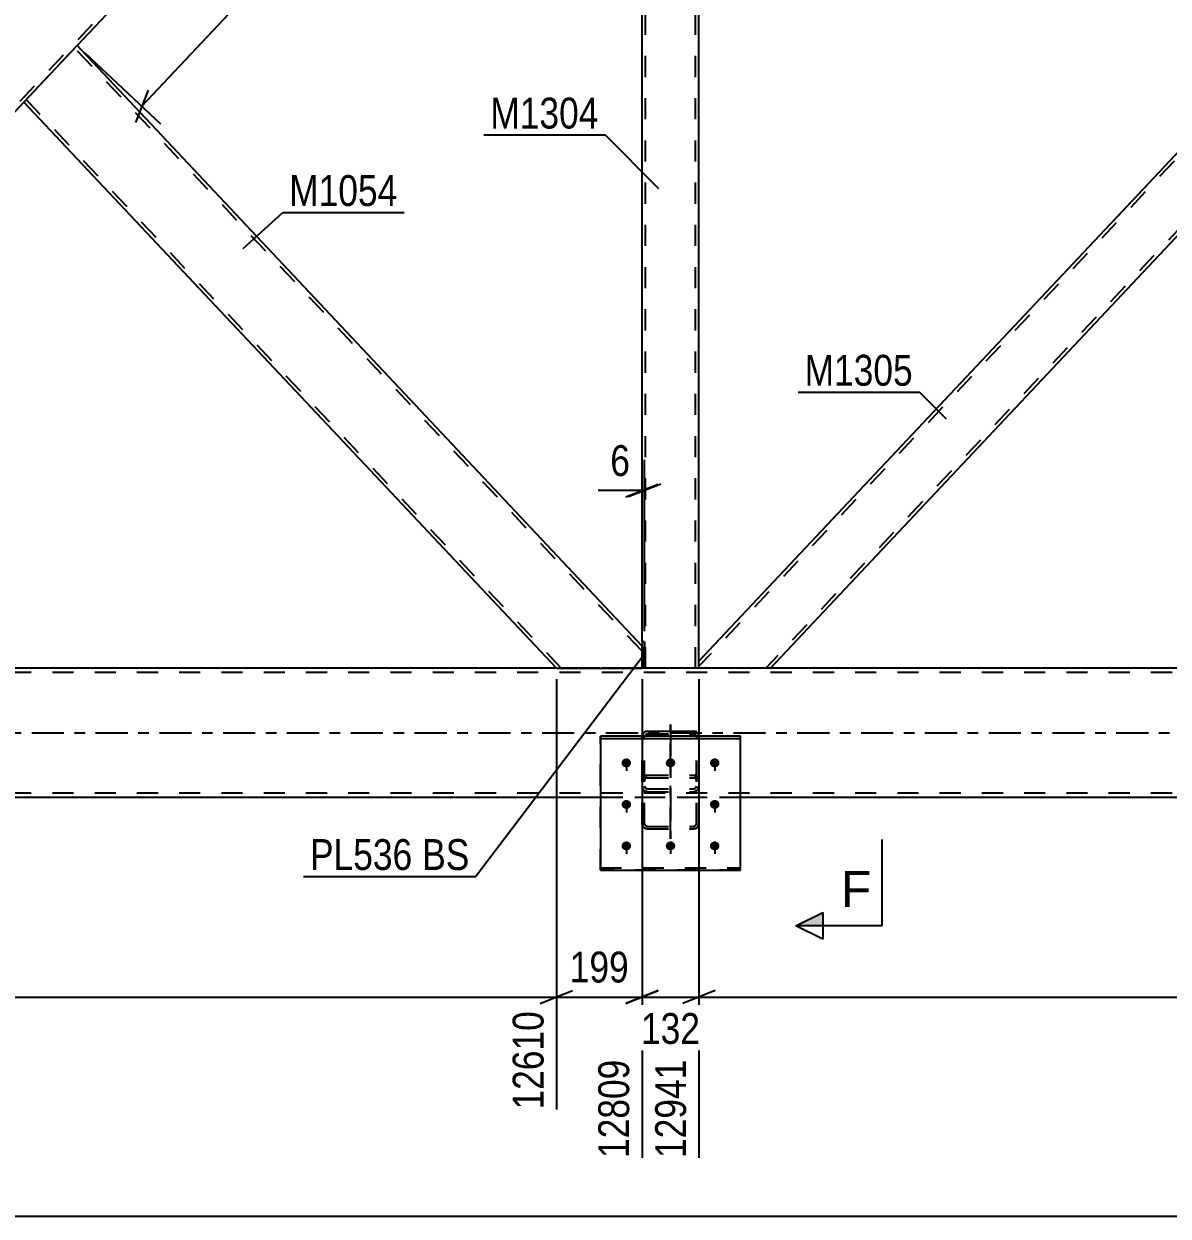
# Model space of a CAD drawing. Header units: millimetres. Extents: x -93 to 748, y -457 to 137.
# Drawn here: x 399 to 505.2, y -172.4 to -61.8 of the extents above; entities that cross this region are included whole.
import ezdxf

# ---------------------------------------------------------------- set-up
doc = ezdxf.new("R2010")
doc.units = ezdxf.units.MM
doc.linetypes.add('DXK_LINE_DOT2', pattern=[3.9198, 1.9599, -1.9599])
doc.linetypes.add('DXK_LINE_DOT3', pattern=[5.9187, 2.979, -0.9799, 0.9799, -0.9799])
doc.styles.add('Arial', font='ARIAL.TTF', dxfattribs={"height": 0.2})
doc.styles.add('Arial Narrow', font='ARIALN.TTF', dxfattribs={"height": 0.2})

# ---------------------------------------------------------------- blocks, each defined once
blk = doc.blocks.new('Bolt-761532223-1486 - 1399')
at = {"color": 1, "linetype": 'DXK_LINE_DOT2'}
for p, q in [((454.9, -129.98), (454.9, -131.12)), ((459, -129.98), (459, -131.12)), ((463.1, -129.98), (463.1, -131.12)), ((454.9, -133.84), (454.9, -134.97)), ((463.1, -133.84), (463.1, -134.97)), ((454.9, -137.69), (454.9, -138.83)), ((459, -137.69), (459, -138.83)), ((463.1, -137.69), (463.1, -138.83))]:
    blk.add_line(p, q, dxfattribs=at)
blk = doc.blocks.new('Bolt-761532223-1491 - 1399')
at = {"linetype": 'Continuous'}
for points in [[(454.9, -129.97), (454.99, -129.98), (455.08, -130), (455.16, -130.05), (455.23, -130.11), (455.28, -130.18), (455.32, -130.25), (455.34, -130.34), (455.34, -130.42), (455.32, -130.51), (455.28, -130.59), (455.23, -130.66), (455.16, -130.72), (455.08, -130.76), (454.99, -130.79), (454.9, -130.8), (454.81, -130.79), (454.72, -130.76), (454.64, -130.72), (454.57, -130.66), (454.52, -130.59), (454.48, -130.51), (454.46, -130.42), (454.46, -130.34), (454.48, -130.25), (454.52, -130.18), (454.57, -130.11), (454.64, -130.05), (454.72, -130), (454.81, -129.98)], [(459, -129.97), (459.09, -129.98), (459.18, -130), (459.26, -130.05), (459.33, -130.11), (459.38, -130.18), (459.42, -130.25), (459.44, -130.34), (459.44, -130.42), (459.42, -130.51), (459.38, -130.59), (459.33, -130.66), (459.26, -130.72), (459.18, -130.76), (459.09, -130.79), (459, -130.8), (458.91, -130.79), (458.82, -130.76), (458.74, -130.72), (458.67, -130.66), (458.62, -130.59), (458.58, -130.51), (458.56, -130.42), (458.56, -130.34), (458.58, -130.25), (458.62, -130.18), (458.67, -130.11), (458.74, -130.05), (458.82, -130), (458.91, -129.98)], [(463.1, -129.97), (463.19, -129.98), (463.28, -130), (463.36, -130.05), (463.43, -130.11), (463.48, -130.18), (463.52, -130.25), (463.54, -130.34), (463.54, -130.42), (463.52, -130.51), (463.48, -130.59), (463.43, -130.66), (463.36, -130.72), (463.28, -130.76), (463.19, -130.79), (463.1, -130.8), (463.01, -130.79), (462.92, -130.76), (462.84, -130.72), (462.77, -130.66), (462.72, -130.59), (462.68, -130.51), (462.66, -130.42), (462.66, -130.34), (462.68, -130.25), (462.72, -130.18), (462.77, -130.11), (462.84, -130.05), (462.92, -130), (463.01, -129.98)], [(454.9, -133.82), (454.99, -133.83), (455.08, -133.86), (455.16, -133.9), (455.23, -133.96), (455.28, -134.03), (455.32, -134.11), (455.34, -134.19), (455.34, -134.28), (455.32, -134.36), (455.28, -134.44), (455.23, -134.51), (455.16, -134.57), (455.08, -134.61), (454.99, -134.64), (454.9, -134.65), (454.81, -134.64), (454.72, -134.61), (454.64, -134.57), (454.57, -134.51), (454.52, -134.44), (454.48, -134.36), (454.46, -134.28), (454.46, -134.19), (454.48, -134.11), (454.52, -134.03), (454.57, -133.96), (454.64, -133.9), (454.72, -133.86), (454.81, -133.83)], [(463.1, -133.82), (463.19, -133.83), (463.28, -133.86), (463.36, -133.9), (463.43, -133.96), (463.48, -134.03), (463.52, -134.11), (463.54, -134.19), (463.54, -134.28), (463.52, -134.36), (463.48, -134.44), (463.43, -134.51), (463.36, -134.57), (463.28, -134.61), (463.19, -134.64), (463.1, -134.65), (463.01, -134.64), (462.92, -134.61), (462.84, -134.57), (462.77, -134.51), (462.72, -134.44), (462.68, -134.36), (462.66, -134.28), (462.66, -134.19), (462.68, -134.11), (462.72, -134.03), (462.77, -133.96), (462.84, -133.9), (462.92, -133.86), (463.01, -133.83)], [(454.9, -137.67), (454.99, -137.68), (455.08, -137.71), (455.16, -137.75), (455.23, -137.81), (455.28, -137.88), (455.32, -137.96), (455.34, -138.04), (455.34, -138.13), (455.32, -138.21), (455.28, -138.29), (455.23, -138.36), (455.16, -138.42), (455.08, -138.46), (454.99, -138.49), (454.9, -138.5), (454.81, -138.49), (454.72, -138.46), (454.64, -138.42), (454.57, -138.36), (454.52, -138.29), (454.48, -138.21), (454.46, -138.13), (454.46, -138.04), (454.48, -137.96), (454.52, -137.88), (454.57, -137.81), (454.64, -137.75), (454.72, -137.71), (454.81, -137.68)], [(459, -137.67), (459.09, -137.68), (459.18, -137.71), (459.26, -137.75), (459.33, -137.81), (459.38, -137.88), (459.42, -137.96), (459.44, -138.04), (459.44, -138.13), (459.42, -138.21), (459.38, -138.29), (459.33, -138.36), (459.26, -138.42), (459.18, -138.46), (459.09, -138.49), (459, -138.5), (458.91, -138.49), (458.82, -138.46), (458.74, -138.42), (458.67, -138.36), (458.62, -138.29), (458.58, -138.21), (458.56, -138.13), (458.56, -138.04), (458.58, -137.96), (458.62, -137.88), (458.67, -137.81), (458.74, -137.75), (458.82, -137.71), (458.91, -137.68)], [(463.1, -137.67), (463.19, -137.68), (463.28, -137.71), (463.36, -137.75), (463.43, -137.81), (463.48, -137.88), (463.52, -137.96), (463.54, -138.04), (463.54, -138.13), (463.52, -138.21), (463.48, -138.29), (463.43, -138.36), (463.36, -138.42), (463.28, -138.46), (463.19, -138.49), (463.1, -138.5), (463.01, -138.49), (462.92, -138.46), (462.84, -138.42), (462.77, -138.36), (462.72, -138.29), (462.68, -138.21), (462.66, -138.13), (462.66, -138.04), (462.68, -137.96), (462.72, -137.88), (462.77, -137.81), (462.84, -137.75), (462.92, -137.71), (463.01, -137.68)]]:
    blk.add_hatch(color=1, dxfattribs=at).paths.add_polyline_path(points)
at = {"color": 1, "linetype": 'Continuous'}
for p, q in [((454.9, -129.99), (454.9, -131.12)), ((459, -129.99), (459, -131.12)), ((463.1, -129.99), (463.1, -131.12)), ((454.9, -133.84), (454.9, -134.97)), ((463.1, -133.84), (463.1, -134.97)), ((454.9, -137.69), (454.9, -138.83)), ((459, -137.69), (459, -138.83)), ((463.1, -137.69), (463.1, -138.83))]:
    blk.add_line(p, q, dxfattribs=at)
blk = doc.blocks.new('Part-761532223-1587 - 1399')
at = {"color": 7, "linetype": 'DXK_LINE_DOT2'}
for p, q in [((678, -121.6), (-18.36, -121.6)), ((456.36, -121.6), (448.48, -121.6)), ((456.6, -121.6), (456.36, -121.6)), ((678, -122), (-56, -122)), ((678, -133.2), (-56, -133.2)), ((678, -133.6), (-36.75, -133.6)), ((465.5, -133.6), (452.5, -133.6))]:
    blk.add_line(p, q, dxfattribs=at)
at = {"color": 2, "linetype": 'Continuous'}
for p, q in [((448.48, -121.6), (349.52, -121.6)), ((456.36, -121.6), (456.36, -121.6)), ((673.2, -121.6), (456.6, -121.6)), ((452.5, -133.6), (225.5, -133.6)), ((673.2, -133.6), (465.5, -133.6))]:
    blk.add_line(p, q, dxfattribs=at)
at = {"color": 7, "linetype": 'DXK_LINE_DOT3'}
blk.add_line((-56, -127.6), (678, -127.6), dxfattribs=at)
blk = doc.blocks.new('Part-761532223-1650 - 1399')
at = {"color": 2, "linetype": 'Continuous'}
for p, q in [((399, -69.05), (403.94, -63.8)), ((456.36, -119.54), (403.94, -63.8)), ((448.42, -121.6), (399, -69.05)), ((456.36, -121.6), (456.36, -120.47)), ((448.48, -121.6), (456.36, -121.6))]:
    blk.add_line(p, q, dxfattribs=at)
at = {"color": 7, "linetype": 'DXK_LINE_DOT2'}
for p, q in [((456.36, -120), (403.72, -64.03)), ((399.22, -68.82), (399.24, -68.8)), ((448.86, -121.6), (399.22, -68.82)), ((456.36, -120.47), (456.36, -119.54)), ((448.48, -121.6), (448.42, -121.6))]:
    blk.add_line(p, q, dxfattribs=at)
blk = doc.blocks.new('Part-761532223-1677 - 1399')
at = {"color": 7, "linetype": 'DXK_LINE_DOT3'}
blk.add_line((459, -126.82), (459, -137.44), dxfattribs=at)
at = {"color": 7, "linetype": 'DXK_LINE_DOT2'}
for p, q in [((456.36, -127.94), (456.37, -127.91)), ((456.36, -136.05), (456.36, -127.94)), ((456.62, -127.84), (456.6, -127.94)), ((456.6, -136.05), (456.6, -127.94)), ((456.67, -127.76), (456.62, -127.84)), ((456.75, -127.71), (456.67, -127.76)), ((456.84, -127.69), (456.75, -127.71)), ((456.84, -127.69), (461.16, -127.69)), ((461.25, -127.71), (461.16, -127.69)), ((461.33, -127.76), (461.25, -127.71)), ((461.38, -127.84), (461.33, -127.76)), ((461.4, -127.94), (461.38, -127.84)), ((461.4, -136.05), (461.4, -127.94)), ((461.63, -127.91), (461.64, -127.94)), ((461.64, -136.05), (461.64, -127.94)), ((456.5, -131.67), (456.4, -131.81)), ((456.66, -131.57), (456.5, -131.67)), ((456.84, -131.53), (456.66, -131.57)), ((456.84, -131.53), (461.16, -131.53)), ((461.34, -131.57), (461.16, -131.53)), ((461.5, -131.67), (461.34, -131.57)), ((461.6, -131.81), (461.5, -131.67)), ((456.4, -131.81), (456.36, -131.99)), ((456.4, -132.73), (456.36, -132.54)), ((456.6, -131.99), (456.62, -131.9)), ((456.6, -132.54), (456.62, -132.64)), ((456.62, -131.9), (456.67, -131.83)), ((456.62, -132.64), (456.67, -132.72)), ((456.67, -131.83), (456.75, -131.78)), ((456.67, -132.72), (456.75, -132.77)), ((456.75, -131.78), (456.84, -131.76)), ((456.75, -132.77), (456.84, -132.79)), ((456.84, -131.76), (461.16, -131.76)), ((456.84, -132.79), (461.16, -132.79)), ((461.16, -131.76), (461.25, -131.78)), ((461.16, -132.79), (461.25, -132.77)), ((461.25, -131.78), (461.33, -131.83)), ((461.25, -132.77), (461.33, -132.72)), ((461.33, -131.83), (461.38, -131.9)), ((461.33, -132.72), (461.38, -132.64)), ((461.38, -131.9), (461.4, -131.99)), ((461.38, -132.64), (461.4, -132.54)), ((461.64, -131.99), (461.6, -131.81)), ((461.64, -132.54), (461.6, -132.73)), ((456.84, -133.05), (456.66, -133.01)), ((456.84, -133.05), (461.16, -133.05)), ((461.34, -133.01), (461.16, -133.05)), ((456.36, -136.05), (456.4, -136.22)), ((456.62, -136.13), (456.6, -136.05)), ((461.4, -136.05), (461.38, -136.13)), ((461.6, -136.22), (461.64, -136.05)), ((456.4, -136.22), (456.5, -136.36)), ((456.5, -136.36), (456.66, -136.46)), ((456.67, -136.2), (456.62, -136.13)), ((456.66, -136.46), (456.84, -136.5)), ((456.75, -136.25), (456.67, -136.2)), ((456.84, -136.27), (456.75, -136.25)), ((456.84, -136.27), (461.16, -136.27)), ((456.84, -136.5), (461.16, -136.5)), ((461.25, -136.25), (461.16, -136.27)), ((461.16, -136.5), (461.34, -136.46)), ((461.33, -136.2), (461.25, -136.25)), ((461.38, -136.13), (461.33, -136.2)), ((461.34, -136.46), (461.5, -136.36)), ((461.5, -136.36), (461.6, -136.22))]:
    blk.add_line(p, q, dxfattribs=at)
at = {"color": 2, "linetype": 'Continuous'}
for p, q in [((456.37, -127.91), (456.4, -127.75)), ((456.66, -127.47), (456.84, -127.43)), ((456.84, -127.43), (461.16, -127.43)), ((461.16, -127.43), (461.34, -127.47)), ((461.6, -127.75), (461.63, -127.91))]:
    blk.add_line(p, q, dxfattribs=at)
for centre, start, end in [((456.86, -127.92), 114.32, 159.2417), ((461.14, -127.92), 20.7583, 65.68)]:
    blk.add_arc(centre, 0.496, start, end, dxfattribs=at)
at = {"color": 7, "linetype": 'DXK_LINE_DOT2'}
for centre, start, end in [((456.86, -132.56), 200.7583, 245.68), ((461.14, -132.56), 294.32, 339.2417)]:
    blk.add_arc(centre, 0.496, start, end, dxfattribs=at)
blk = doc.blocks.new('Part-761532223-1700 - 1399')
at = {"color": 7, "linetype": 'DXK_LINE_DOT2'}
for p, q in [((461.64, -6), (456.36, -6)), ((456.36, -8.46), (456.36, -6)), ((456.68, -121.6), (456.68, -6)), ((461.32, -121.6), (461.32, -6)), ((461.64, -6.66), (461.64, -6)), ((456.36, -121.6), (456.36, -119.14)), ((461.64, -121.6), (456.36, -121.6)), ((461.64, -121.6), (461.64, -120.94))]:
    blk.add_line(p, q, dxfattribs=at)
at = {"color": 2, "linetype": 'Continuous'}
for p, q in [((461.64, -120.94), (461.64, -6.66)), ((456.36, -119.14), (456.36, -8.46))]:
    blk.add_line(p, q, dxfattribs=at)
blk = doc.blocks.new('Part-761532223-1740 - 1399')
at = {"color": 7, "linetype": 'DXK_LINE_DOT2'}
for p, q in [((468.27, -6), (461.64, -6)), ((461.64, -6.48), (461.64, -6)), ((515.6, -63.57), (461.64, -6.19)), ((518.78, -60.18), (467.83, -6)), ((518.97, -59.98), (518.56, -60.41)), ((515.6, -63.57), (515.61, -63.55))]:
    blk.add_line(p, q, dxfattribs=at)
at = {"color": 2, "linetype": 'Continuous'}
for p, q in [((461.64, -6.66), (461.64, -6.48)), ((519, -59.95), (468.27, -6)), ((515.38, -63.8), (461.64, -6.66)), ((518.56, -60.41), (515.38, -63.8)), ((519, -59.95), (518.56, -60.41))]:
    blk.add_line(p, q, dxfattribs=at)
blk = doc.blocks.new('Part-761532223-1745 - 1399')
at = {"color": 7, "linetype": 'DXK_LINE_DOT2'}
for p, q in [((570.17, -6), (461.64, -121.41)), ((576.36, -6.19), (467.83, -121.6)), ((468.27, -121.6), (461.64, -121.6))]:
    blk.add_line(p, q, dxfattribs=at)
at = {"color": 2, "linetype": 'Continuous'}
for p, q in [((461.64, -120.94), (515.38, -63.8)), ((519, -67.65), (468.27, -121.6)), ((461.64, -121.6), (461.64, -120.94))]:
    blk.add_line(p, q, dxfattribs=at)
blk = doc.blocks.new('Part-761532223-1755 - 1399')
at = {"color": 7, "linetype": 'DXK_LINE_DOT2'}
for p, q in [((456.36, -7.59), (349.15, -121.6)), ((403.94, -63.8), (399, -69.05))]:
    blk.add_line(p, q, dxfattribs=at)
at = {"color": 2, "linetype": 'Continuous'}
for p, q in [((456.36, -8.06), (403.94, -63.8)), ((399, -69.05), (349.59, -121.6))]:
    blk.add_line(p, q, dxfattribs=at)
blk = doc.blocks.new('Part-761532223-1796 - 1399')
at = {"color": 7, "linetype": 'DXK_LINE_DOT3'}
blk.add_line((459, -137.44), (459, -126.82), dxfattribs=at)
at = {"color": 7, "linetype": 'DXK_LINE_DOT2'}
for p, q in [((456.4, -127.75), (456.36, -127.94)), ((456.36, -136.05), (456.36, -127.94)), ((456.6, -127.94), (456.62, -127.84)), ((456.6, -136.05), (456.6, -127.94)), ((456.62, -127.84), (456.67, -127.76)), ((456.84, -127.43), (456.66, -127.47)), ((456.67, -127.76), (456.75, -127.71)), ((456.75, -127.71), (456.84, -127.69)), ((456.84, -127.43), (461.16, -127.43)), ((456.84, -127.69), (461.16, -127.69)), ((461.34, -127.47), (461.16, -127.43)), ((461.16, -127.69), (461.25, -127.71)), ((461.25, -127.71), (461.33, -127.76)), ((461.33, -127.76), (461.38, -127.84)), ((461.38, -127.84), (461.4, -127.94)), ((461.4, -136.05), (461.4, -127.94)), ((461.64, -127.94), (461.6, -127.75)), ((461.64, -136.05), (461.64, -127.94)), ((456.4, -131.81), (456.5, -131.67)), ((456.5, -131.67), (456.66, -131.57)), ((456.66, -131.57), (456.84, -131.53)), ((456.84, -131.53), (461.16, -131.53)), ((461.16, -131.53), (461.34, -131.57)), ((461.34, -131.57), (461.5, -131.67)), ((461.5, -131.67), (461.6, -131.81)), ((456.36, -131.99), (456.4, -131.81)), ((456.36, -132.54), (456.4, -132.73)), ((456.62, -131.9), (456.6, -131.99)), ((456.62, -132.64), (456.6, -132.54)), ((456.67, -131.83), (456.62, -131.9)), ((456.67, -132.72), (456.62, -132.64)), ((456.75, -131.78), (456.67, -131.83)), ((456.75, -132.77), (456.67, -132.72)), ((456.84, -131.76), (456.75, -131.78)), ((456.84, -132.79), (456.75, -132.77)), ((456.84, -131.76), (461.16, -131.76)), ((456.84, -132.79), (461.16, -132.79)), ((461.25, -131.78), (461.16, -131.76)), ((461.25, -132.77), (461.16, -132.79)), ((461.33, -131.83), (461.25, -131.78)), ((461.33, -132.72), (461.25, -132.77)), ((461.38, -131.9), (461.33, -131.83)), ((461.38, -132.64), (461.33, -132.72)), ((461.4, -131.99), (461.38, -131.9)), ((461.4, -132.54), (461.38, -132.64)), ((461.6, -131.81), (461.64, -131.99)), ((461.6, -132.73), (461.64, -132.54)), ((456.66, -133.01), (456.75, -133.03)), ((456.75, -133.03), (456.84, -133.05)), ((456.84, -133.05), (461.16, -133.05)), ((461.16, -133.05), (461.33, -133.01)), ((461.33, -133.01), (461.34, -133.01)), ((456.4, -136.22), (456.36, -136.05)), ((456.6, -136.05), (456.62, -136.13)), ((461.38, -136.13), (461.4, -136.05)), ((461.64, -136.05), (461.6, -136.22)), ((456.5, -136.36), (456.4, -136.22)), ((456.66, -136.46), (456.5, -136.36)), ((456.62, -136.13), (456.67, -136.2)), ((456.84, -136.5), (456.66, -136.46)), ((456.67, -136.2), (456.75, -136.25)), ((456.75, -136.25), (456.84, -136.27)), ((456.84, -136.27), (461.16, -136.27)), ((456.84, -136.5), (461.16, -136.5)), ((461.16, -136.27), (461.25, -136.25)), ((461.34, -136.46), (461.16, -136.5)), ((461.25, -136.25), (461.33, -136.2)), ((461.33, -136.2), (461.38, -136.13)), ((461.5, -136.36), (461.34, -136.46)), ((461.6, -136.22), (461.5, -136.36))]:
    blk.add_line(p, q, dxfattribs=at)
for centre, start, end in [((456.86, -127.92), 114.3199, 159.2417), ((461.14, -127.92), 20.7583, 65.6801), ((456.86, -132.56), 200.7583, 245.6801), ((461.14, -132.56), 294.3199, 339.2417)]:
    blk.add_arc(centre, 0.496, start, end, dxfattribs=at)
blk = doc.blocks.new('Part-761532223-1859 - 1399')
at = {"color": 2, "linetype": 'Continuous'}
for p, q in [((465.5, -127.91), (452.5, -127.91)), ((452.5, -127.91), (452.5, -140.34)), ((452.5, -128.13), (465.5, -128.13)), ((465.5, -140.34), (465.5, -127.91)), ((452.5, -140.34), (465.5, -140.34))]:
    blk.add_line(p, q, dxfattribs=at)
at = {"color": 7, "linetype": 'DXK_LINE_DOT2'}
blk.add_line((452.5, -140.12), (465.5, -140.12), dxfattribs=at)
blk = doc.blocks.new('Part-761532223-1872 - 1399')
at = {"color": 7, "linetype": 'DXK_LINE_DOT2'}
for p, q in [((452.5, -140.34), (452.5, -127.91)), ((465.5, -127.91), (452.5, -127.91)), ((452.5, -128.13), (465.5, -128.13)), ((465.5, -140.34), (465.5, -127.91)), ((452.5, -140.12), (465.5, -140.12)), ((465.5, -140.34), (452.5, -140.34))]:
    blk.add_line(p, q, dxfattribs=at)
blk = doc.blocks.new('Part-761532223-6461 - 1399')
at = {"color": 2, "linetype": 'Continuous'}
for p, q in [((456.6, -119.14), (456.36, -119.14)), ((456.36, -119.14), (456.36, -121.6)), ((456.6, -119.14), (456.6, -121.6)), ((456.6, -121.6), (456.36, -121.6))]:
    blk.add_line(p, q, dxfattribs=at)
blk = doc.blocks.new('Part-761532223-6462 - 1399')
at = {"color": 7, "linetype": 'DXK_LINE_DOT2'}
for p, q in [((456.36, -121.6), (456.36, -119.14)), ((456.6, -119.14), (456.36, -119.14)), ((456.6, -121.6), (456.6, -119.14)), ((456.6, -121.6), (456.36, -121.6))]:
    blk.add_line(p, q, dxfattribs=at)
blk = doc.blocks.new('StraightDimension-761532223-26241 - 1399')
at = {"color": 7, "linetype": 'Continuous'}
for p, q in [((448.42, -122.6), (448.42, -162.55)), ((456.36, -122.6), (456.36, -167.05)), ((446.92, -152.71), (449.92, -151.51)), ((457.86, -151.51), (454.86, -152.71)), ((448.42, -152.11), (456.36, -152.11))]:
    blk.add_line(p, q, dxfattribs=at)
at = {"color": 0, "linetype": 'Continuous'}
blk.add_wipeout([(455.76, -157.31), (451.56, -157.31), (451.56, -167.65), (455.76, -167.65)], dxfattribs=at)
at = {"color": 3, "linetype": 'Continuous', "style": 'Arial Narrow'}
blk.add_text('12809', height=2.863, rotation=90.0002, dxfattribs=at).set_placement((455.16, -167.05))
at = {"color": 0}
blk.add_wipeout([(455.73, -151.36), (455.73, -147.16), (449.05, -147.16), (449.05, -151.36)], dxfattribs=at)
at = {"color": 3, "style": 'Arial Narrow'}
blk.add_text('199', height=2.863, dxfattribs=at).set_placement((449.65, -150.76))
blk = doc.blocks.new('StraightDimension-761532223-2150 - 1399')
at = {"color": 7, "linetype": 'Continuous'}
blk.add_line((-57, -172.45), (719, -172.45), dxfattribs=at)
blk = doc.blocks.new('StraightDimension-761532223-26242 - 1399')
at = {"color": 7, "linetype": 'Continuous'}
for p, q in [((448.42, -122.6), (448.42, -162.55)), ((446.92, -152.71), (449.92, -151.51)), ((341.64, -152.11), (448.42, -152.11))]:
    blk.add_line(p, q, dxfattribs=at)
at = {"color": 0}
blk.add_wipeout([(399.28, -151.36), (399.28, -147.16), (390.77, -147.16), (390.77, -151.36)], dxfattribs=at)
at = {"color": 0, "linetype": 'Continuous'}
blk.add_wipeout([(447.82, -152.81), (443.62, -152.81), (443.62, -163.15), (447.82, -163.15)], dxfattribs=at)
at = {"color": 3, "linetype": 'Continuous', "style": 'Arial Narrow'}
blk.add_text('12610', height=2.863, rotation=90.0002, dxfattribs=at).set_placement((447.22, -162.55))
blk = doc.blocks.new('StraightDimension-761532223-2104 - 1399')
at = {"color": 7, "linetype": 'Continuous'}
for p, q in [((457.09, -8.75), (464.11, -15.35)), ((461.77, -15.2), (462.95, -12.2)), ((409.94, -69.44), (462.36, -13.7)), ((404.67, -64.49), (411.69, -71.08)), ((410.53, -67.94), (409.35, -70.94))]:
    blk.add_line(p, q, dxfattribs=at)
at = {"color": 0}
blk.add_wipeout([(438.52, -37.96), (435.46, -35.08), (429.63, -41.28), (432.69, -44.16)], dxfattribs=at)
at = {"color": 3, "style": 'Arial Narrow'}
blk.add_text('1913', height=2.863, rotation=46.7591, dxfattribs=at).set_placement((432.66, -43.31))
blk = doc.blocks.new('AngleDimension-761532223-2753 - 1399')
at = {"color": 7, "linetype": 'Continuous'}
for p, q in [((540.91, -24.85), (552, -24.85)), ((540.91, -36.65), (552, -24.85)), ((540.91, -36.65), (540.91, -24.85)), ((500, -80.15), (540.91, -36.65))]:
    blk.add_line(p, q, dxfattribs=at)
at = {"color": 0}
for points in [[(548.88, -23.95), (548.88, -19.75), (544.03, -19.75), (544.03, -23.95)], [(540.01, -27.41), (535.81, -27.41), (535.81, -34.1), (540.01, -34.1)]]:
    blk.add_wipeout(points, dxfattribs=at)
at = {"color": 3, "style": 'Arial Narrow'}
blk.add_text('94', height=2.863, dxfattribs=at).set_placement((544.63, -23.35))
blk.add_text('100', height=2.863, rotation=90.0002, dxfattribs=at).set_placement((539.41, -33.5))
blk = doc.blocks.new('StraightDimension-761532223-15932 - 1399')
at = {"color": 7, "linetype": 'Continuous'}
for p, q in [((456.36, -118.14), (456.36, -102.25)), ((456.6, -118.14), (456.6, -102.25)), ((456.36, -105.1), (452.28, -105.1)), ((456.36, -105.1), (452.28, -105.1)), ((454.86, -105.7), (457.86, -104.5)), ((458.1, -104.5), (455.1, -105.7)), ((456.36, -105.1), (456.6, -105.1))]:
    blk.add_line(p, q, dxfattribs=at)
at = {"color": 0}
blk.add_wipeout([(455.84, -104.35), (455.84, -100.15), (452.81, -100.15), (452.81, -104.35)], dxfattribs=at)
at = {"color": 3, "style": 'Arial Narrow'}
blk.add_text('6', height=2.86, dxfattribs=at).set_placement((453.41, -103.75))
blk = doc.blocks.new('StraightDimension-761532223-26239 - 1399')
at = {"color": 7, "linetype": 'Continuous'}
for p, q in [((461.64, -122.6), (461.64, -167.05)), ((463.14, -151.51), (460.14, -152.71)), ((461.64, -152.11), (569.73, -152.11))]:
    blk.add_line(p, q, dxfattribs=at)
blk = doc.blocks.new('StraightDimension-761532223-26240 - 1399')
at = {"color": 7, "linetype": 'Continuous'}
for p, q in [((456.36, -122.6), (456.36, -167.05)), ((461.64, -122.6), (461.64, -167.05)), ((454.86, -152.71), (457.86, -151.51)), ((463.14, -151.51), (460.14, -152.71)), ((456.36, -152.11), (461.64, -152.11))]:
    blk.add_line(p, q, dxfattribs=at)
at = {"color": 0}
blk.add_wipeout([(462.34, -157.06), (462.34, -152.86), (455.66, -152.86), (455.66, -157.06)], dxfattribs=at)
at = {"color": 3, "style": 'Arial Narrow'}
blk.add_text('132', height=2.863, dxfattribs=at).set_placement((456.26, -156.46))
at = {"color": 0, "linetype": 'Continuous'}
blk.add_wipeout([(461.04, -157.31), (456.84, -157.31), (456.84, -167.65), (461.04, -167.65)], dxfattribs=at)
at = {"color": 3, "linetype": 'Continuous', "style": 'Arial Narrow'}
blk.add_text('12941', height=2.863, rotation=90.0002, dxfattribs=at).set_placement((460.44, -167.05))
blk = doc.blocks.new('Mark-761532223-1646 - 1399')
at = {"color": 30, "linetype": 'Continuous'}
for p, q in [((419.34, -82.65), (423.02, -79.29)), ((423.02, -79.29), (434.28, -79.29))]:
    blk.add_line(p, q, dxfattribs=at)
at = {"color": 0}
blk.add_wipeout([(433.68, -78.69), (433.68, -75.69), (423.62, -75.69), (423.62, -78.69)], dxfattribs=at)
blk.add_wipeout([(433.68, -78.69), (433.68, -75.69), (423.62, -75.69), (423.62, -78.69)], dxfattribs=at)
at = {"color": 3, "style": 'Arial Narrow'}
blk.add_text('M1054', height=2.863, dxfattribs=at).set_placement((423.62, -78.69))
blk = doc.blocks.new('Mark-761532223-1696 - 1399')
at = {"color": 30, "linetype": 'Continuous'}
for p in [(441.68, -72.1), (457.92, -77.1)]:
    blk.add_line(p, (452.93, -72.1), dxfattribs=at)
at = {"color": 0}
blk.add_wipeout([(452.33, -71.5), (452.33, -68.5), (442.28, -68.5), (442.28, -71.5)], dxfattribs=at)
blk.add_wipeout([(452.33, -71.5), (452.33, -68.5), (442.28, -68.5), (442.28, -71.5)], dxfattribs=at)
at = {"color": 3, "style": 'Arial Narrow'}
blk.add_text('M1304', height=2.863, dxfattribs=at).set_placement((442.28, -71.5))
blk = doc.blocks.new('Mark-761532223-1741 - 1399')
at = {"color": 30, "linetype": 'Continuous'}
for p in [(470.84, -95.97), (484.6, -98.47)]:
    blk.add_line(p, (482.09, -95.97), dxfattribs=at)
at = {"color": 0}
blk.add_wipeout([(481.49, -95.37), (481.49, -92.37), (471.44, -92.37), (471.44, -95.37)], dxfattribs=at)
blk.add_wipeout([(481.49, -95.37), (481.49, -92.37), (471.44, -92.37), (471.44, -95.37)], dxfattribs=at)
at = {"color": 3, "style": 'Arial Narrow'}
blk.add_text('M1305', height=2.863, dxfattribs=at).set_placement((471.44, -95.37))
blk = doc.blocks.new('MarkSet-761532223-15920 - 1399')
at = {"color": 30, "linetype": 'Continuous'}
for p in [(456.6, -120.3), (424.95, -140.92)]:
    blk.add_line(p, (440.94, -140.92), dxfattribs=at)
at = {"color": 0}
for points in [[(435.06, -140.32), (435.06, -137.32), (425.55, -137.32), (425.55, -140.32)], [(440.34, -140.32), (440.34, -137.32), (435.96, -137.32), (435.96, -140.32)]]:
    blk.add_wipeout(points, dxfattribs=at)
for points in [[(435.06, -140.32), (435.06, -137.32), (425.55, -137.32), (425.55, -140.32)], [(440.34, -140.32), (440.34, -137.32), (435.96, -137.32), (435.96, -140.32)]]:
    blk.add_wipeout(points, dxfattribs=at)
at = {"color": 3, "style": 'Arial Narrow'}
for s, p in [('PL536', (425.55, -140.32)), ('BS', (435.96, -140.32))]:
    blk.add_text(s, height=2.863, dxfattribs=at).set_placement(p)
blk = doc.blocks.new('SectionMark-761532223-27471 - 1399')
at = {"linetype": 'Continuous'}
for points in [[(473.14, 16.93), (473.14, 15.68), (470.64, 16.93)], [(473.14, -144.25), (473.14, -145.5), (470.64, -145.5)]]:
    blk.add_hatch(color=6, dxfattribs=at).paths.add_polyline_path(points)
at = {"color": 6, "linetype": 'Continuous'}
for p, q in [((470.64, 16.93), (473.14, 18.18)), ((473.14, 15.68), (473.14, 18.18)), ((478.64, 16.93), (470.64, 16.93)), ((470.64, 16.93), (473.14, 15.68)), ((478.64, 16.93), (478.64, 8.93)), ((478.64, -145.5), (478.64, -137.5)), ((470.64, -145.5), (473.14, -144.25)), ((473.14, -144.25), (473.14, -146.75)), ((478.64, -145.5), (470.64, -145.5)), ((473.14, -146.75), (470.64, -145.5))]:
    blk.add_line(p, q, dxfattribs=at)
at = {"color": 0, "linetype": 'Continuous'}
for points in [[(477.64, 11.68), (477.64, 15.18), (474.79, 15.18), (474.79, 11.68)], [(477.64, -143.75), (477.64, -140.25), (474.79, -140.25), (474.79, -143.75)]]:
    blk.add_wipeout(points, dxfattribs=at)
at = {"color": 3, "linetype": 'Continuous', "style": 'Arial'}
for p in [(474.79, 11.68), (474.79, -143.75)]:
    blk.add_text('F', height=3.34, dxfattribs=at).set_placement(p)

msp = doc.modelspace()

# ---------------------------------------------------------------- block references
for name in ['Part-761532223-1755 - 1399', 'Part-761532223-1700 - 1399', 'Part-761532223-1740 - 1399', 'Part-761532223-1745 - 1399', 'Part-761532223-1650 - 1399', 'Part-761532223-6461 - 1399', 'Part-761532223-6462 - 1399', 'Part-761532223-1587 - 1399', 'Part-761532223-1677 - 1399', 'Part-761532223-1796 - 1399', 'Part-761532223-1859 - 1399', 'Part-761532223-1872 - 1399', 'Bolt-761532223-1491 - 1399', 'Bolt-761532223-1486 - 1399']:
    msp.add_blockref(name, (0, 0))

# ---------------------------------------------------------------- next in the draw order: block references
msp.add_blockref('StraightDimension-761532223-26241 - 1399', (0, 0))

# ---------------------------------------------------------------- next in the draw order: block references
msp.add_blockref('StraightDimension-761532223-2150 - 1399', (0, 0))

# ---------------------------------------------------------------- next in the draw order: block references
for name in ['StraightDimension-761532223-2104 - 1399', 'AngleDimension-761532223-2753 - 1399', 'Mark-761532223-1646 - 1399', 'Mark-761532223-1741 - 1399', 'StraightDimension-761532223-15932 - 1399', 'StraightDimension-761532223-26242 - 1399', 'StraightDimension-761532223-26239 - 1399']:
    msp.add_blockref(name, (0, 0))

# ---------------------------------------------------------------- next in the draw order: block references
for name in ['SectionMark-761532223-27471 - 1399', 'Mark-761532223-1696 - 1399', 'StraightDimension-761532223-26240 - 1399']:
    msp.add_blockref(name, (0, 0))

# ---------------------------------------------------------------- next in the draw order: block references
msp.add_blockref('MarkSet-761532223-15920 - 1399', (0, 0))

doc.saveas('drawing.dxf')
